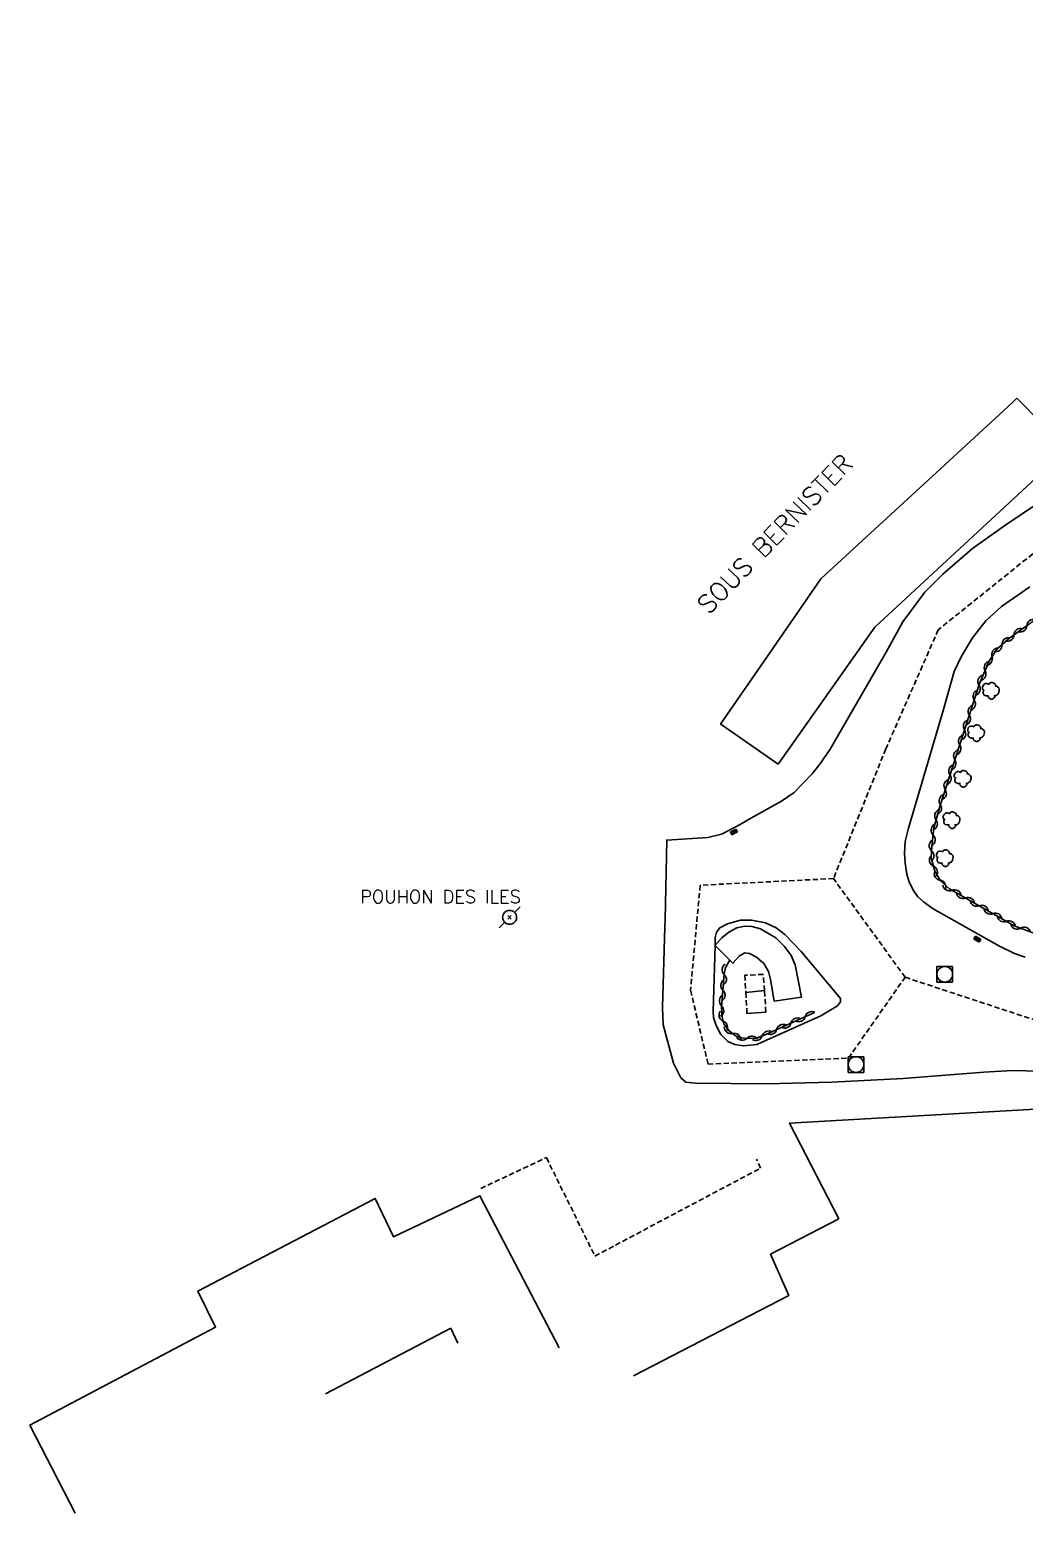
# Model space of a CAD drawing. Header units: millimetres. Extents: x 267000 to 268000, y 124999 to 126000.
# Drawn here: x 267033.7 to 267128.9, y 125130.5 to 125272.3 of the extents above; entities that cross this region are included whole.
import ezdxf
from ezdxf.enums import TextEntityAlignment as Align

# ---------------------------------------------------------------- set-up
doc = ezdxf.new("R2010")
doc.units = ezdxf.units.MM
doc.linetypes.add('DASHED', pattern=[0.75, 0.5, -0.25])
doc.layers.get('0').update_dxf_attribs({"linetype": 'CONTINUOUS'})
for name, color, linetype in [('W0001', 6, 'DASHED'), ('W0008', 7, 'CONTINUOUS'), ('W0014', 7, 'CONTINUOUS'), ('W0104', 1, 'CONTINUOUS'), ('W0105', 7, 'CONTINUOUS'), ('W0112', 1, 'DASHED'), ('W0300', 7, 'CONTINUOUS'), ('W0310', 3, 'CONTINUOUS'), ('W0401', 7, 'CONTINUOUS'), ('W0420', 7, 'CONTINUOUS'), ('W0473', 7, 'CONTINUOUS'), ('W0988', 4, 'CONTINUOUS'), ('W0989', 7, 'CONTINUOUS')]:
    doc.layers.add(name, color=color, linetype=linetype)
doc.styles.get("Standard").update_dxf_attribs({"font": 'romans.shx', "width": 0.85})

# ---------------------------------------------------------------- blocks, each defined once
blk = doc.blocks.new('T300')
for p, q in [((-0.8, 0.51), (-0.86, 0.34)), ((-0.86, 0.34), (-0.86, 0.17)), ((-0.86, 0.17), (-0.74, 0.06)), ((-0.69, 0.63), (-0.8, 0.51)), ((-0.8, -0.06), (-0.74, 0.06)), ((-0.74, 0.06), (-0.69, 0.11)), ((-0.57, 0.69), (-0.69, 0.63)), ((-0.46, 0.69), (-0.57, 0.69)), ((-0.29, 0.63), (-0.46, 0.69)), ((-0.29, 0.63), (-0.17, 0.74)), ((-0.23, 0.57), (-0.29, 0.63)), ((-0.17, 0.74), (-0.06, 0.8)), ((-0.06, 0.8), (0.06, 0.8)), ((0.06, 0.8), (0.23, 0.74)), ((0.23, 0.74), (0.34, 0.63)), ((0.34, 0.63), (0.4, 0.51)), ((0.46, 0.46), (0.34, 0.46)), ((0.4, 0.51), (0.4, 0.46)), ((0.57, 0.4), (0.46, 0.46)), ((0.57, 0.4), (0.69, 0.29)), ((0.69, 0.29), (0.74, 0.17)), ((0.74, 0.06), (0.69, -0.17)), ((0.74, 0.17), (0.74, 0.06)), ((-0.8, -0.17), (-0.8, -0.06)), ((-0.8, -0.23), (-0.8, -0.17)), ((-0.74, -0.34), (-0.8, -0.23)), ((-0.69, -0.4), (-0.74, -0.34)), ((-0.51, -0.46), (-0.69, -0.4)), ((-0.4, -0.46), (-0.51, -0.46)), ((-0.4, -0.46), (-0.34, -0.46)), ((-0.34, -0.46), (-0.34, -0.4)), ((-0.34, -0.51), (-0.34, -0.46)), ((-0.29, -0.63), (-0.34, -0.51)), ((-0.17, -0.74), (-0.29, -0.63)), ((-0.06, -0.8), (-0.17, -0.74)), ((0.06, -0.8), (-0.06, -0.8)), ((0.17, -0.74), (0.06, -0.8)), ((0.23, -0.69), (0.17, -0.74)), ((0.29, -0.46), (0.23, -0.46)), ((0.29, -0.63), (0.23, -0.69)), ((0.46, -0.4), (0.29, -0.46)), ((0.34, -0.51), (0.29, -0.63)), ((0.34, -0.51), (0.34, -0.46)), ((0.57, -0.34), (0.46, -0.4)), ((0.63, -0.29), (0.57, -0.34)), ((0.69, -0.17), (0.63, -0.29))]:
    blk.add_line(p, q)
blk = doc.blocks.new('T420')
for p, q in [((0.75, 0.75), (-0.75, 0.75)), ((-0.75, 0.75), (-0.75, -0.75)), ((0.75, 0.75), (0.75, -0.75)), ((0.75, -0.75), (-0.75, -0.75))]:
    blk.add_line(p, q)
blk.add_ellipse((0, 0), major_axis=(-0.53, 0.53), ratio=1, start_param=3.926991, end_param=10.210176)
blk = doc.blocks.new('T401')
for p, q in [((-0.3, 0.3), (0, 0.3)), ((-0.3, -0.25), (-0.3, 0.3)), ((-0.3, 0.15), (0, 0.15)), ((-0.3, 0), (0, 0)), ((0, 0.3), (0, -0.25)), ((-0.3, -0.15), (0, -0.15)), ((-0.3, -0.25), (-0.3, -0.3)), ((-0.3, -0.3), (0, -0.3)), ((0, -0.3), (0, -0.25))]:
    blk.add_line(p, q)
blk = doc.blocks.new('T473')
for p, q in [((-0.166667, 0.166667), (0.166667, -0.166667)), ((-0.166667, -0.166667), (0.166667, 0.166667)), ((0.500001, 0.500001), (1.000002, 1.000002)), ((-1.000002, -1.000002), (-0.500001, -0.500001))]:
    blk.add_line(p, q)
blk.add_ellipse((0, 0), major_axis=(0.471405, 0.471405), ratio=1, start_param=5.4977871438, end_param=11.780972451)
blk = doc.blocks.new('t310o')
at = {"color": 0, "linetype": 'Continuous'}
for centre, start, end in [((-0.5, 0.38), 216.8699, 323.1304), ((0.5, -0.37), 36.8699, 143.1303)]:
    blk.add_arc(centre, 0.625, start, end, dxfattribs=at)

msp = doc.modelspace()

# ---------------------------------------------------------------- linework, layer by layer
at = {"layer": 'W0001'}
for points in [[(267209.77, 125272.31), (267192.3, 125264.94), (267175.33, 125253.66), (267155.99, 125240.58), (267134.36, 125225.96), (267120.64, 125214.95), (267115.62, 125203.56), (267110.62, 125191.16)], [(267110.62, 125191.16), (267097.86, 125190.52), (267096.94, 125180.48), (267098.62, 125173.42), (267112.04, 125173.99), (267117.46, 125181.72)], [(267117.46, 125181.72), (267110.62, 125191.16)], [(267117.46, 125181.72), (267130.2, 125177.53)]]:
    msp.add_lwpolyline(points, dxfattribs=at)
at = {"layer": 'W0008'}
msp.add_lwpolyline([(267134.99, 125230.28), (267127.01, 125224.91), (267123.9, 125222.71), (267121.06, 125220.27), (267119.34, 125218.54), (267117.26, 125215.69), (267115.64, 125212.81), (267110.28, 125203.54), (267109.3, 125202.08), (267108.56, 125201.18), (267106.86, 125199.38), (267105.65, 125198.55), (267102.77, 125196.97), (267101.41, 125196.17), (267099.89, 125195.41), (267098.6, 125195.07), (267094.66, 125194.84), (267094.5, 125187.24), (267094.48, 125186.53), (267094.26, 125178.84), (267094.33, 125177.17), (267095.32, 125173.5), (267096.02, 125172.11), (267096.5, 125171.68), (267097.42, 125171.6), (267104.22, 125171.52), (267110.47, 125171.68), (267117.27, 125172.05), (267125, 125172.65), (267127.73, 125172.8), (267130.36, 125172.76)], dxfattribs=at)
msp.add_lwpolyline([(267102.01, 125175.17), (267101.19, 125175.29), (267100.5, 125175.59), (267099.85, 125176.26), (267099.38, 125177.12), (267099.15, 125177.88), (267099.09, 125178.44), (267099.29, 125184.77), (267099.29, 125184.79), (267099.31, 125185.53), (267099.41, 125186.05), (267099.74, 125186.45), (267100.47, 125186.84), (267101.72, 125187.19), (267102.8, 125187.19), (267104.11, 125186.92), (267105.13, 125186.46), (267105.95, 125185.8), (267107.51, 125184.18), (267111.28, 125179.68), (267111.28, 125179.39), (267111.01, 125179), (267109.41, 125178.04), (267103.29, 125175.28)], close=True, dxfattribs=at)
at = {"layer": 'W0014'}
msp.add_lwpolyline([(267128.96, 125183.66), (267127.94, 125184.01), (267126.48, 125184.69), (267120.16, 125188.28), (267119.22, 125188.92), (267118.67, 125189.42), (267118.28, 125190.01), (267117.86, 125190.83), (267117.63, 125191.59), (267117.47, 125192.64), (267117.41, 125193.59), (267117.48, 125194.71), (267117.78, 125195.99), (267121.12, 125207.33), (267122.17, 125210.96), (267122.82, 125212.36), (267123.9, 125214.18), (267125.17, 125215.8), (267126.67, 125217.16), (267129.4, 125219.05)], dxfattribs=at)
at = {"layer": 'W0104'}
for points in [[(267105.32, 125202.1), (267100.06, 125205.76), (267099.82, 125205.93), (267101.94, 125209.01), (267104.52, 125212.74), (267109.41, 125219.82), (267120.87, 125230.36), (267127.32, 125236.29), (267127.82, 125236.75), (267128.16, 125237.07), (267132.95, 125232.22), (267114.57, 125215.2)], [(267104.93, 125179.43), (267104.58, 125181.5), (267104.39, 125182.26), (267103.94, 125183.03), (267103.26, 125183.66), (267102.58, 125184), (267102.12, 125184.07), (267101.62, 125183.76), (267100.99, 125183.07), (267100.69, 125183.37), (267099.29, 125184.77), (267099.27, 125184.78), (267099.29, 125184.79), (267099.94, 125185.49), (267100.61, 125186.04), (267101.37, 125186.45), (267102.13, 125186.6), (267102.79, 125186.59), (267103.64, 125186.35), (267105.1, 125185.5), (267105.94, 125184.67), (267106.58, 125183.8), (267106.96, 125182.91), (267107.54, 125179.81)]]:
    msp.add_lwpolyline(points, close=True, dxfattribs=at)
for points in [[(267111.14, 125158.63), (267106.42, 125167.78), (267130.47, 125169.15), (267130.8, 125168.5), (267140.73, 125148.67), (267146.95, 125151.95), (267150.5, 125150.89), (267154.67, 125142.81)], [(267038.09, 125130.48), (267033.73, 125138.91), (267051.51, 125148.29), (267049.81, 125151.71), (267066.77, 125160.59), (267068.53, 125156.9), (267076.8, 125160.84), (267084.37, 125146.3)], [(267106.35, 125151.3), (267104.59, 125155.25), (267111.14, 125158.63)], [(267111.14, 125158.63), (267111.14, 125158.63)], [(267091.5, 125143.61), (267106.35, 125151.3)], [(267106.35, 125151.3), (267106.35, 125151.3)], [(267074.01, 125148.18), (267062.04, 125141.91)], [(267074.69, 125146.75), (267074.01, 125148.18)], [(267074.01, 125148.18), (267074.01, 125148.18)]]:
    msp.add_lwpolyline(points, dxfattribs=at)
at = {"layer": 'W0105'}
for points in [[(267102.23, 125180.27), (267104.01, 125180.45)], [(267104.15, 125178.39), (267102.34, 125178.26)]]:
    msp.add_lwpolyline(points, dxfattribs=at)
at = {"layer": 'W0112'}
for points in [[(267104.15, 125178.39), (267104.01, 125180.45), (267103.9, 125182), (267102.13, 125181.91), (267102.23, 125180.27), (267102.34, 125178.26)], [(267076.87, 125161.53), (267083.16, 125164.48), (267087.79, 125155.07), (267103.62, 125163.47), (267103.25, 125164.35)]]:
    msp.add_lwpolyline(points, dxfattribs=at)
at = {"layer": 'W0310'}
for points in [[(267161.59, 125198.76), (267134.28, 125186.27), (267132.76, 125185.8), (267131.12, 125185.66), (267129.87, 125185.91), (267127.91, 125186.64), (267121.7, 125190.19), (267120.86, 125190.93), (267120.31, 125191.85), (267119.97, 125193.14), (267120.02, 125194.23), (267120.22, 125196), (267120.78, 125198.06), (267124.59, 125209.79), (267125.54, 125212.01), (267126.28, 125213.11), (267127.49, 125214.18), (267136.06, 125220.28), (267149.39, 125215.39), (267163.83, 125209.99), (267166.64, 125209)], [(267100.69, 125183.37), (267100.29, 125182.65), (267100.16, 125182.03), (267099.89, 125178.87), (267099.95, 125177.92), (267100.14, 125177.26), (267100.66, 125176.57), (267101.25, 125176.11), (267101.81, 125175.94), (267102.47, 125175.88), (267103.22, 125175.91), (267104.14, 125176.26), (267108.81, 125178.35)]]:
    msp.add_lwpolyline(points, dxfattribs=at)

# ---------------------------------------------------------------- block references
at = {"layer": 'W0300', "rotation": 359.9999899820874}
for p in [(267125.73, 125209.1), (267124.31, 125205.05), (267123.03, 125200.7), (267121.97, 125196.74), (267121.32, 125193.1)]:
    msp.add_blockref('T300', p, dxfattribs=at)
at = {"layer": 'W0310'}
for p, rotation in [((267129.11, 125215.33), 35.42504044846436), ((267126.73, 125213.51), 41.53864449317839), ((267127.89, 125214.46), 35.42504044846436), ((267125.78, 125212.36), 56.15465973989579), ((267125.12, 125211.02), 66.66126136790696), ((267124.54, 125209.64), 72.011632486973), ((267124.08, 125208.22), 72.011632486973), ((267123.61, 125206.79), 72.011632486973), ((267123.15, 125205.36), 72.011632486973), ((267122.69, 125203.94), 72.011632486973), ((267122.22, 125202.51), 72.011632486973), ((267121.76, 125201.08), 72.011632486973), ((267121.3, 125199.66), 72.011632486973), ((267120.83, 125198.23), 72.011632486973), ((267120.43, 125196.78), 74.79899827524495), ((267120.14, 125195.32), 83.71662814796066), ((267120, 125193.82), 87.35664251887208), ((267120.18, 125192.35), 104.7983326172299), ((267120.81, 125191), 120.3062629012894), ((267121.95, 125190.04), 150.2481706320446), ((267123.25, 125189.3), 150.2481706320446), ((267124.56, 125188.56), 150.2481706320446), ((267125.86, 125187.81), 150.2481706320446), ((267127.16, 125187.07), 150.2481706320446), ((267128.51, 125186.42), 159.7683640134844), ((267100.16, 125181.99), 265.0137873050415), ((267100.03, 125180.49), 265.0137873050415), ((267099.9, 125179), 265.0137873050415), ((267100.07, 125177.52), 286.4272473251657), ((267105.18, 125176.73), 24.04438065303938), ((267106.55, 125177.34), 24.04438065303938), ((267107.92, 125177.95), 24.04438065303938), ((267100.95, 125176.35), 321.8900613369094), ((267102.35, 125175.89), 354.081939648107), ((267103.8, 125176.13), 21.18743422395209)]:
    msp.add_blockref('t310o', p, dxfattribs=dict(at, rotation=rotation))
at = {"layer": 'W0401'}
for p, rotation in [((267101.02, 125195.75), 116.5950893786269), ((267124.45, 125185.49), 60.39211281198988)]:
    msp.add_blockref('T401', p, dxfattribs=dict(at, rotation=rotation))
at = {"layer": 'W0420', "rotation": 359.9999899820874}
for p in [(267121.26, 125182.01), (267112.77, 125173.38)]:
    msp.add_blockref('T420', p, dxfattribs=at)
at = {"layer": 'W0473', "rotation": 359.9999899820874}
msp.add_blockref('T473', (267079.63, 125187.45), dxfattribs=at)

# ---------------------------------------------------------------- texts
at = {"layer": 'W0988'}
msp.add_text('POUHON DES ILES', height=1.25, dxfattribs=at).set_placement((267073.03, 125189.43), align=Align.MIDDLE_CENTER)
at = {"layer": 'W0989'}
msp.add_text('SOUS BERNISTER', height=1.75, rotation=45.8497, dxfattribs=at).set_placement((267105.02, 125224.11), align=Align.MIDDLE_CENTER)

doc.saveas('drawing.dxf')
